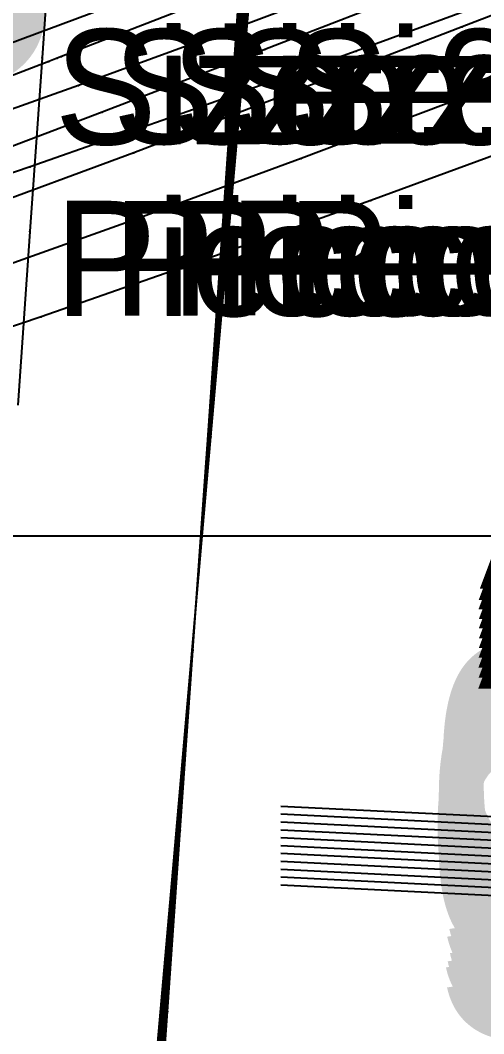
# Model space of a CAD drawing. Extents: x -2408 to 1029, y -526 to 2095.
# Drawn here: x -230.8 to -190.3, y 822.9 to 911.5 of the extents above; entities that cross this region are included whole.
import ezdxf

# ---------------------------------------------------------------- set-up
doc = ezdxf.new("R2010")
doc.units = 0
doc.layers.add('TEXT', color=7, linetype='Continuous')

# ---------------------------------------------------------------- blocks, each defined once
blk = doc.blocks.new(' -30')
at = {"layer": '14'}
blk.add_lwpolyline([(-35.031942, -181.850737), (-33.377531, -162.998705), (-31.732823, -144.257242), (-30.126929, -125.958065), (-28.588957, -108.432862), (-27.148019, -92.013359), (-25.428021, -72.413963)], dxfattribs=at)
at = {"layer": '3'}
for p in [(-27.148019, -92.013359), (-28.588957, -108.432862), (-30.126929, -125.958065), (-31.732823, -144.257242), (-33.377531, -162.998705)]:
    blk.add_point(p, dxfattribs=at)
at = {"layer": '7'}
for p, q in [((-766.053925, 405.419922), (-432.919998, 405.419922)), ((-24.008267, -158.213053), (3.509464, -159.577007))]:
    blk.add_line(p, q, dxfattribs=at)
at = {"layer": '1'}
for s, p in [('Annotation: ', (-183.792973, 1034.64222)), ('Size: 30', (-648.512721, 439.618505)), ('Piece Name:  ', (-648.512721, 424.618505))]:
    blk.add_text(s, height=10, dxfattribs=at).set_placement(p)
at = {"layer": 'TEXT', "color": 7}
blk.add_text('g04-30', height=25, dxfattribs=at).set_placement((-11.23, -163.27))
blk = doc.blocks.new(' -31')
at = {"layer": '14'}
blk.add_lwpolyline([(-35.033361, -182.178911), (-33.376818, -162.834466), (-31.729988, -143.603458), (-30.122022, -124.82628), (-28.582067, -106.843302), (-27.139269, -89.994898), (-25.417053, -69.883554)], dxfattribs=at)
at = {"layer": '3'}
for p in [(-27.139269, -89.994898), (-28.582067, -106.843302), (-30.122022, -124.82628), (-31.729988, -143.603458), (-33.376818, -162.834466)]:
    blk.add_point(p, dxfattribs=at)
at = {"layer": '7'}
for p, q in [((-766.053925, 405.419922), (-432.919998, 405.419922)), ((-24.008267, -158.213053), (3.509464, -159.577007))]:
    blk.add_line(p, q, dxfattribs=at)
at = {"layer": '1'}
for s, p in [('Annotation: ', (-183.878193, 1033.670692)), ('Size: 31', (-648.527813, 439.650197)), ('Piece Name:  ', (-648.527813, 424.650197))]:
    blk.add_text(s, height=10, dxfattribs=at).set_placement(p)
at = {"layer": 'TEXT', "color": 7}
blk.add_text('g04-31', height=25, dxfattribs=at).set_placement((-11.61, -166.14))
blk = doc.blocks.new(' -32')
at = {"layer": '14'}
blk.add_lwpolyline([(-36.131564, -195.623971), (-34.482614, -175.903425), (-32.823935, -156.066533), (-31.184713, -136.462332), (-29.594131, -117.439849), (-28.081377, -99.34813), (-26.675634, -82.536219)], dxfattribs=at)
at = {"layer": '3'}
for p in [(-28.081377, -99.34813), (-29.594131, -117.439849), (-31.184713, -136.462332), (-32.823935, -156.066533), (-34.482614, -175.903425)]:
    blk.add_point(p, dxfattribs=at)
at = {"layer": '7'}
for p, q in [((-766.053925, 405.419922), (-432.919998, 405.419922)), ((-24.008267, -158.213053), (3.509464, -159.577007))]:
    blk.add_line(p, q, dxfattribs=at)
at = {"layer": '1'}
for s, p in [('Annotation: ', (-183.890915, 1032.856483)), ('Size: 32', (-648.542485, 439.65299)), ('Piece Name:  ', (-648.542485, 424.65299))]:
    blk.add_text(s, height=10, dxfattribs=at).set_placement(p)
at = {"layer": 'TEXT', "color": 7}
blk.add_text('g04-32', height=25, dxfattribs=at).set_placement((-11.34, -163.33))
blk = doc.blocks.new(' -33')
at = {"layer": '14'}
blk.add_lwpolyline([(-34.483326, -176.067667), (-32.822513, -155.738348), (-31.181181, -135.647478), (-29.588555, -116.152795), (-28.073854, -97.61197), (-26.666302, -80.382715)], dxfattribs=at)
at = {"layer": '3'}
for p in [(-28.073854, -97.61197), (-29.588555, -116.152795), (-31.181181, -135.647478), (-32.822513, -155.738348)]:
    blk.add_point(p, dxfattribs=at)
at = {"layer": '7'}
for p, q in [((-766.053925, 405.419922), (-432.919998, 405.419922)), ((-24.008267, -158.213053), (3.509464, -159.577007))]:
    blk.add_line(p, q, dxfattribs=at)
at = {"layer": '1'}
for s, p in [('Annotation: ', (-183.856316, 1032.000656)), ('Size: 33', (-648.538089, 439.653842)), ('Piece Name:  ', (-648.538089, 424.653842))]:
    blk.add_text(s, height=10, dxfattribs=at).set_placement(p)
at = {"layer": 'TEXT', "color": 7}
blk.add_text('g04-33', height=25, dxfattribs=at).set_placement((-10.72, -163.65))
blk = doc.blocks.new(' -34')
at = {"layer": '14'}
blk.add_lwpolyline([(-34.484035, -176.231916), (-32.821088, -155.410165), (-31.177647, -134.832638), (-29.582974, -114.865739), (-28.066328, -95.875805), (-26.656968, -78.229211)], dxfattribs=at)
at = {"layer": '3'}
for p in [(-28.066328, -95.875805), (-29.582974, -114.865739), (-31.177647, -134.832638), (-32.821088, -155.410165)]:
    blk.add_point(p, dxfattribs=at)
at = {"layer": '7'}
for p, q in [((-766.053925, 405.419922), (-432.919998, 405.419922)), ((-24.008267, -158.213053), (3.509464, -159.577007))]:
    blk.add_line(p, q, dxfattribs=at)
at = {"layer": '1'}
for s, p in [('Annotation: ', (-183.856564, 1031.177269)), ('Size: 34', (-648.550179, 439.690839)), ('Piece Name:  ', (-648.550179, 424.690839))]:
    blk.add_text(s, height=10, dxfattribs=at).set_placement(p)
at = {"layer": 'TEXT', "color": 7}
blk.add_text('g04-34', height=25, dxfattribs=at).set_placement((-11.42, -163.4))
blk = doc.blocks.new(' -35')
at = {"layer": '14'}
blk.add_lwpolyline([(-34.484749, -176.39618), (-32.819667, -155.081986), (-31.174118, -134.017812), (-29.577398, -113.578688), (-28.058805, -94.139643), (-26.647636, -76.075707)], dxfattribs=at)
at = {"layer": '3'}
for p in [(-28.058805, -94.139643), (-29.577398, -113.578688), (-31.174118, -134.017812), (-32.819667, -155.081986)]:
    blk.add_point(p, dxfattribs=at)
at = {"layer": '7'}
for p, q in [((-766.053925, 405.419922), (-432.919998, 405.419922)), ((-24.008267, -158.213053), (3.509464, -159.577007))]:
    blk.add_line(p, q, dxfattribs=at)
at = {"layer": '1'}
for s, p in [('Annotation: ', (-183.838463, 1030.311564)), ('Size: 35', (-643.464735, 439.67697)), ('Piece Name:  ', (-643.464735, 424.67697))]:
    blk.add_text(s, height=10, dxfattribs=at).set_placement(p)
at = {"layer": 'TEXT', "color": 7}
blk.add_text('g04-35', height=25, dxfattribs=at).set_placement((-11.72, -166.07))
blk = doc.blocks.new(' -36')
at = {"layer": '1'}
blk.add_lwpolyline([(351.458665, 1075.196744), (365.447101, 1080.671039), (379.593423, 1086.207642), (393.411958, 1091.616475), (394.448357, 1092.022171), (401.017897, 1077.754366), (407.362129, 1063.975906), (413.824754, 1049.940332), (420.257502, 1035.96962), (424.01825, 1027.801971), (412.586008, 1023.315426), (398.471397, 1017.790555), (384.326717, 1012.268359), (370.267248, 1006.795088), (356.122026, 1001.307085), (355.749817, 1001.163483), (355.012627, 1000.877609), (341.959213, 995.842649)], dxfattribs=at)
at = {"layer": '14'}
blk.add_lwpolyline([(-35.593317, -191.050809), (-33.92936, -169.28681), (-32.265404, -147.52281), (-30.630784, -126.142524), (-29.054833, -105.529608), (-27.566889, -86.067783), (-26.196284, -68.140729)], dxfattribs=at)
at = {"layer": '3'}
for p in [(355.012627, 1000.877609), (355.749817, 1001.163483), (356.122026, 1001.307085), (-27.566889, -86.067783), (-29.054833, -105.529608), (-30.630784, -126.142524), (-32.265404, -147.52281), (-33.92936, -169.28681)]:
    blk.add_point(p, dxfattribs=at)
at = {"layer": '4'}
for p in [(355.012627, 1000.877609), (355.749817, 1001.163483)]:
    blk.add_point(p, dxfattribs=at)
at = {"layer": '7'}
for p, q in [((-766.053925, 405.419922), (-432.919998, 405.419922)), ((-24.008267, -158.213053), (3.509464, -159.577007))]:
    blk.add_line(p, q, dxfattribs=at)
at = {"layer": '1'}
for s, p in [('Annotation: ', (-183.84594, 1029.459721)), ('Size: 36', (-643.476274, 439.665728)), ('Piece Name:  ', (-643.476274, 424.665728))]:
    blk.add_text(s, height=10, dxfattribs=at).set_placement(p)
at = {"layer": 'TEXT', "color": 7}
blk.add_text('g04-36', height=25, dxfattribs=at).set_placement((-11.57, -164.85))
blk = doc.blocks.new(' -37')
at = {"layer": '1'}
blk.add_lwpolyline([(339.925804, 1065.318832), (352.209141, 1070.105026), (366.334854, 1075.613246), (380.618567, 1081.186494), (394.700425, 1086.683991), (408.195152, 1091.955261), (414.765191, 1077.686423), (421.105898, 1063.915629), (427.534695, 1049.953496), (433.97074, 1035.975612), (437.739906, 1027.789688), (426.242376, 1023.275826), (412.2196, 1017.787084), (398.094203, 1012.274825), (383.999994, 1006.792931), (369.796874, 1001.290442), (369.466019, 1001.163025), (368.72139, 1000.874786), (355.579303, 995.816777), (341.223809, 990.374284)], dxfattribs=at)
at = {"layer": '14'}
blk.add_lwpolyline([(-35.595446, -191.54229), (-33.929359, -169.286815), (-32.263274, -147.031358), (-30.62656, -125.168242), (-29.048593, -104.089861), (-27.558744, -84.188556), (-26.186385, -65.856678), (-24.96089, -49.486595), (-23.606118, -31.389651), (-22.046978, -10.562739)], dxfattribs=at)
at = {"layer": '3'}
for p in [(368.72139, 1000.874786), (369.466019, 1001.163025), (369.796874, 1001.290442), (355.579303, 995.816777), (-29.048593, -104.089861), (-30.62656, -125.168242), (-32.263274, -147.031358), (-33.929359, -169.286815)]:
    blk.add_point(p, dxfattribs=at)
at = {"layer": '4'}
for p in [(368.72139, 1000.874786), (369.466019, 1001.163025)]:
    blk.add_point(p, dxfattribs=at)
at = {"layer": '7'}
for p, q in [((-766.053925, 405.419922), (-432.919998, 405.419922)), ((-24.008267, -158.213053), (3.509464, -159.577007))]:
    blk.add_line(p, q, dxfattribs=at)
at = {"layer": '1'}
for s, p in [('Annotation: ', (-183.858013, 1028.619607)), ('Size: 37', (-638.387904, 439.686759)), ('Piece Name:  ', (-638.387904, 424.686759))]:
    blk.add_text(s, height=10, dxfattribs=at).set_placement(p)
at = {"layer": 'TEXT', "color": 7}
blk.add_text('g04-37', height=25, dxfattribs=at).set_placement((-10.85, -163.63))
blk = doc.blocks.new(' -38')
at = {"layer": '1'}
blk.add_lwpolyline([(344.275493, 1061.693402), (353.640518, 1065.321579), (358.500034, 1067.204314), (372.765039, 1072.74267), (386.730965, 1078.170662), (400.799045, 1083.643287), (414.682171, 1089.048539), (421.946335, 1091.878891), (428.560168, 1077.514878), (434.858011, 1063.837159), (441.268156, 1049.915563), (447.698984, 1035.949036), (451.563339, 1027.556381), (443.628077, 1024.491796), (429.626396, 1019.085496), (415.606633, 1013.673451), (401.237364, 1008.12785), (387.052649, 1002.655053), (383.181801, 1001.163559), (382.42981, 1000.871887), (372.742773, 997.141267), (358.320956, 991.658059), (344.128589, 986.416153)], dxfattribs=at)
at = {"layer": '14'}
for points in [[(337.405313, 1045.452835), (351.437154, 1050.840185), (358.963165, 1053.761826), (358.963165, 1053.761826), (365.785106, 1038.945869), (372.292044, 1024.81404), (377.860909, 1012.721558), (377.860451, 1012.721405), (377.860107, 1012.721252), (368.60817, 1009.155058), (354.421862, 1003.75921), (340.284165, 998.532283)], [(-34.486885, -176.888937), (-33.371836, -161.6847), (-32.261145, -146.539893), (-30.62234, -124.19398), (-29.042355, -102.650114), (-27.5506, -82.309318), (-26.176487, -63.572616), (-24.949425, -46.84103), (-23.592922, -28.344451), (-22.031784, -7.057573)]]:
    blk.add_lwpolyline(points, dxfattribs=at)
at = {"layer": '3'}
for p in [(387.052649, 1002.655053), (382.42981, 1000.871887), (383.181801, 1001.163559), (372.742773, 997.141267), (358.320956, 991.658059), (-29.042355, -102.650114), (-30.62234, -124.19398), (-32.261145, -146.539893), (-33.371836, -161.6847)]:
    blk.add_point(p, dxfattribs=at)
at = {"layer": '4'}
for p in [(382.42981, 1000.871887), (383.181801, 1001.163559)]:
    blk.add_point(p, dxfattribs=at)
at = {"layer": '7'}
for p, q in [((-766.053925, 405.419922), (-432.919998, 405.419922)), ((-24.008267, -158.213053), (3.509464, -159.577007))]:
    blk.add_line(p, q, dxfattribs=at)
at = {"layer": '1'}
for s, p in [('Annotation: ', (-183.871765, 1027.73974)), ('Size: 38', (-638.396678, 439.660367)), ('Piece Name:  ', (-638.396678, 424.660367))]:
    blk.add_text(s, height=10, dxfattribs=at).set_placement(p)
at = {"layer": 'TEXT', "color": 7}
for s, p in [('g05-38', (248.03, 997.74)), ('g04-38', (-11.51, -164.14))]:
    blk.add_text(s, height=25, dxfattribs=at).set_placement(p)
blk = doc.blocks.new(' -39')
at = {"layer": '1'}
blk.add_lwpolyline([(442.204675, 1077.670195), (448.560999, 1063.865462), (454.98593, 1049.911753), (461.418724, 1035.940935), (465.365791, 1027.368622), (453.31974, 1022.751855), (439.268951, 1017.369772), (425.216065, 1011.989858), (411.237758, 1006.641727), (397.173381, 1001.264519), (396.899414, 1001.160049), (396.109543, 1000.857925), (383.090266, 995.893118), (368.891684, 990.541382), (354.766985, 985.34326), (340.474022, 980.249385)], dxfattribs=at)
at = {"layer": '14'}
for points in [[(330.476915, 1037.774917), (345.080031, 1043.199982), (359.482535, 1048.671111), (372.679138, 1053.761826), (372.679138, 1053.761826), (379.501079, 1038.945869), (386.008017, 1024.81404), (391.576881, 1012.721558), (391.576118, 1012.721252), (391.57608, 1012.721252), (378.465255, 1007.694425), (364.018147, 1002.254273), (349.417778, 996.917945), (334.768619, 991.716009)], [(-35.044743, -184.804371), (-33.929362, -169.28682), (-32.813979, -153.769249), (-31.707324, -138.373087), (-30.618118, -123.219702), (-29.036116, -101.210363), (-27.542457, -80.430079), (-26.166589, -61.288554), (-24.937961, -44.195469), (-23.579726, -25.29925), (-22.016592, -3.552407)]]:
    blk.add_lwpolyline(points, dxfattribs=at)
at = {"layer": '3'}
for p in [(364.018147, 1002.254273), (349.417778, 996.917945), (383.090266, 995.893118), (368.891684, 990.541382), (354.766985, 985.34326), (-29.036116, -101.210363), (-30.618118, -123.219702), (-31.707324, -138.373087), (-32.813979, -153.769249), (-33.929362, -169.28682)]:
    blk.add_point(p, dxfattribs=at)
at = {"layer": '7'}
for p, q in [((-766.053925, 405.419922), (-432.919998, 405.419922)), ((-24.008267, -158.213053), (3.509464, -159.577007))]:
    blk.add_line(p, q, dxfattribs=at)
at = {"layer": '1'}
for s, p in [('Annotation: ', (-183.839397, 1026.885546)), ('Size: 39', (-633.324957, 439.693239)), ('Piece Name:  ', (-633.324957, 424.693239))]:
    blk.add_text(s, height=10, dxfattribs=at).set_placement(p)
at = {"layer": 'TEXT', "color": 7}
blk.add_text('g04-39', height=25, dxfattribs=at).set_placement((-11.37, -162.07))
blk = doc.blocks.new(' -40')
at = {"layer": '1'}
for points in [[(455.940904, 1077.626232), (462.290057, 1063.837118), (468.694397, 1049.928117), (475.1308, 1035.949449), (479.075012, 1027.383347), (470.208717, 1023.985631), (456.301064, 1018.656943), (442.280197, 1013.285913), (427.981922, 1007.80976), (413.906816, 1002.420398), (410.6147, 1001.161575), (409.831772, 1000.860291), (399.397524, 996.872641), (385.107798, 991.480284), (370.889052, 986.259433), (356.484973, 981.116691), (342.059538, 976.098004), (327.593495, 971.19778)], [(-53.550039, 23.443125), (-39.087748, 19.672215), (-37.550683, 19.269962), (-38.517707, 5.407932), (-38.684304, 3.019825), (-39.580082, -9.820903), (-40.639277, -25.004149), (-41.698473, -40.187415), (-42.767851, -55.516657), (-43.827046, -70.699922), (-44.889935, -85.93614), (-45.949129, -101.119387), (-47.008325, -116.302652)]]:
    blk.add_lwpolyline(points, dxfattribs=at)
at = {"layer": '14'}
for points in [[(338.904251, 1035.896575), (353.179962, 1041.137101), (367.250711, 1046.424374), (381.290667, 1051.792824), (386.395149, 1053.761826), (386.395149, 1053.761826), (393.21709, 1038.945869), (399.724028, 1024.81404), (405.292892, 1012.721558), (405.292091, 1012.721252), (405.29171, 1012.7211), (397.81319, 1009.858118), (383.677561, 1004.501897), (369.600955, 999.301814), (355.373379, 994.194059), (341.103706, 989.204328), (326.809043, 984.329167)], [(-35.046162, -185.132548), (-33.929359, -169.286823), (-32.812555, -153.441079), (-31.704488, -137.719291), (-30.613893, -122.245416), (-29.029875, -99.770612), (-27.534311, -78.550847), (-26.156689, -59.004492), (-24.926494, -41.549906), (-23.566527, -22.254052), (-22.001398, -0.047241)]]:
    blk.add_lwpolyline(points, dxfattribs=at)
at = {"layer": '3'}
for p in [(369.600955, 999.301814), (355.373379, 994.194059), (341.103706, 989.204328), (370.889052, 986.259433), (356.484973, 981.116691), (342.059538, 976.098004), (-44.889935, -85.93614), (-29.029875, -99.770612), (-45.949129, -101.119387), (-30.613893, -122.245416), (-31.704488, -137.719291), (-32.812555, -153.441079), (-33.929359, -169.286823)]:
    blk.add_point(p, dxfattribs=at)
at = {"layer": '7'}
for p, q in [((-766.053925, 405.419922), (-432.919998, 405.419922)), ((-24.008267, -158.213053), (3.509464, -159.577007))]:
    blk.add_line(p, q, dxfattribs=at)
at = {"layer": '1'}
for s, p in [('Annotation: ', (-183.871231, 1025.91103)), ('Size: 40', (-628.243413, 439.675431)), ('Piece Name:  ', (-628.243413, 424.675431))]:
    blk.add_text(s, height=10, dxfattribs=at).set_placement(p)
at = {"layer": 'TEXT', "color": 7}
blk.add_text('g04-40', height=25, dxfattribs=at).set_placement((-11.62, -164.38))

msp = doc.modelspace()

# ---------------------------------------------------------------- block references
at = {"layer": '1'}
for name, p in [(' -32', (-184.050523, 999.622732)), (' -30', (-184.050297, 1001.000083)), (' -31', (-184.050388, 1000.311413)), (' -33', (-184.050694, 998.934067)), (' -34', (-184.050758, 998.245407)), (' -35', (-184.051047, 997.556724)), (' -36', (-184.051123, 996.868036)), (' -37', (-184.051318, 996.179365)), (' -38', (-184.051331, 995.490688)), (' -39', (-184.051506, 994.802025)), (' -40', (-184.051738, 994.113352)), (' -32', (420.69429, 460.98861)), (' -34', (420.69429, 460.98861)), (' -36', (420.69429, 460.98861)), (' -33', (420.69429, 460.98861)), (' -35', (420.69429, 460.98861)), (' -37', (420.69429, 460.98861)), (' -31', (420.69429, 460.98861)), (' -30', (420.69429, 460.98861)), (' -38', (420.69429, 460.98861)), (' -39', (420.69429, 460.98861)), (' -40', (420.69429, 460.98861)), (' -39', (-575.170005, -91.15992)), (' -40', (-571.08619, -90.544825)), (' -38', (-579.253783, -91.775472)), (' -37', (-579.276546, -92.393365)), (' -36', (-583.359915, -93.009197)), (' -32', (-6.918598, -172.870121)), (' -30', (-6.907502, -172.870213)), (' -38', (-6.951881, -172.870051)), (' -36', (-6.940789, -172.870126)), (' -34', (-6.929678, -172.869999)), (' -39', (-6.957418, -172.869929)), (' -37', (-6.946326, -172.869989)), (' -35', (-6.935229, -172.87)), (' -33', (-6.924133, -172.870029)), (' -31', (-6.913053, -172.870221)), (' -40', (-6.962963, -172.869906))]:
    msp.add_blockref(name, p, dxfattribs=at)

doc.saveas('drawing.dxf')
